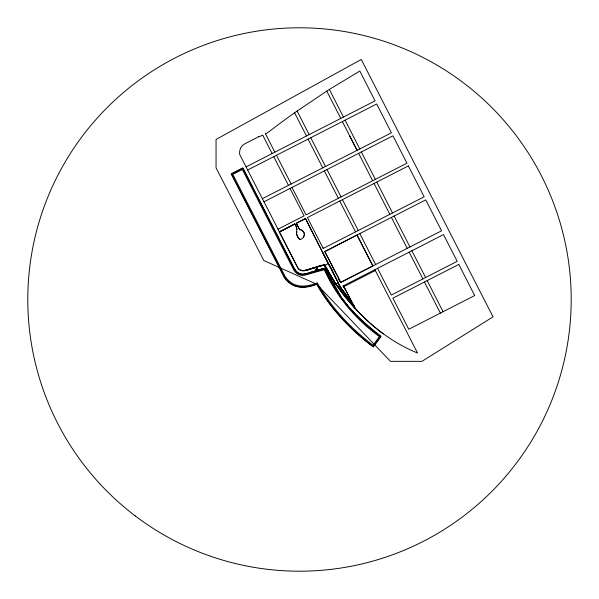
<?xml version="1.0" encoding="UTF-8"?>
<svg xmlns="http://www.w3.org/2000/svg" width="599" height="599" viewBox="0 0 599 599"><rect width="100%" height="100%" fill="white"/><g stroke="black" fill="none" stroke-linecap="round" stroke-linejoin="round"><path stroke-width="0.9" d="M324.246 265.005L325.002 265.312C321.618 264.556 301.035 272.163 323.954 264.938L324.418 265.125A1.969 1.969 0 0 1 324.905 265.671L332.692 279.082L325.302 266.203A1.977 1.977 0 0 0 325.017 265.335L324.276 264.9L336.069 284.772L340.764 287.535L351.448 301.836L354.204 306.456L340.449 287.37L331.389 268.464L328.334 263.635L305.475 218.568L296.423 223.195A45.105 45.105 0 0 0 299.747 229.679C303.349 229.552 305.737 234.261 303.543 237.107A7.151 7.151 0 0 1 300.151 239.54L299.77 239.578A10.715 10.715 0 0 1 296.565 233.325L296.849 229.395A12.309 12.309 0 0 0 294.91 223.951L279.336 231.94L297.613 267.483A6.417 6.417 0 0 0 298.781 269.093C306.621 274.11 316.107 264.93 324.418 264.96L325.002 265.312L328.334 263.635L305.475 218.568L296.423 223.195A44.895 44.895 0 0 0 299.747 229.642L299.747 229.679M328.334 263.635L337.432 281.088L338.008 282.765L336.069 284.046L336.046 284.772C356.682 314.108 384.019 339.356 417.525 353.021L374.892 269.707M296.849 231.776L296.565 233.378A10.76 10.76 0 0 0 299.777 239.645L300.159 239.465M304.374 234.756L303.543 237.047M309.623 272.8L323.295 268.681A2.052 2.052 0 0 1 325.422 269.325L340.21 295.382L336.743 290.358L325.212 269.61A2.029 2.029 0 0 0 323.108 268.973C314.273 270.044 300.93 280.175 294.738 269.213L242.872 167.862L231.154 173.852L284.151 277.187A22.799 22.799 0 0 0 288.92 282.496C296.685 289.227 307.864 287.954 316.684 284.24L390.488 361.354L421.936 361.354L493.022 316.849L361.272 59.458L216.052 139.447L216.052 167.862L263.815 260.513L316.684 284.24C330.685 308.994 350.714 329.937 373.304 347.046L381.024 336.368C365.839 324.403 350.954 311.375 339.858 295.412M322.719 252.471L329.675 266.353L330.086 266.285L329.899 266.944L331.389 268.464L332.677 272.088L340.449 287.37L354.204 306.456M325.025 251.587L357.116 234.965L372.945 265.896L340.606 282.443L338.66 278.632A20.037 20.037 0 0 0 336.675 274.754L324.785 251.513L425.732 199.856L441.56 230.78L340.606 282.443A11.403 11.403 0 0 1 338.66 278.632L338.764 278.43A19.834 19.834 0 0 0 336.795 274.597L324.785 251.513M241.936 168.678L293.675 269.797C295.704 273.825 300.578 276.364 305.011 275.128L323.707 269.827A0.839 0.839 0 0 1 324.441 270.044C336.683 296.64 355.641 319.462 379.384 336.578L373.08 345.301C350.7 328.327 331.045 307.377 317.253 282.818C308.552 286.412 297.426 288.314 289.684 281.56A21.586 21.586 0 0 1 285.161 276.528L232.786 174.384L242.348 169.487M265.499 133.884L265.619 133.824A34.779 34.779 0 0 0 270.052 130.919A799.53 799.53 0 0 1 294.581 112.769L328.289 90.075L359.812 71.034L375.079 100.872L246.054 166.896M316.152 269.333L316.279 269.258A1.318 1.318 0 0 0 317.013 268.936L317.126 268.899A1.512 1.512 0 0 1 316.257 269.288L316.047 269.146A1.992 1.992 0 0 1 317.23 268.854A1.924 1.924 0 0 1 316.122 269.348A1.842 1.842 0 0 0 317.185 268.876A1.909 1.909 0 0 0 316.092 269.153L316.227 269.131M326.949 271.055L327.136 270.943A1.992 1.992 0 0 1 327.638 272.058L327.571 271.961A1.842 1.842 0 0 1 326.979 271.077L327.069 271.19A1.318 1.318 0 0 0 327.518 271.856L327.608 272.013A1.512 1.512 0 0 1 327.039 271.167L326.949 271.055A1.924 1.924 0 0 0 327.631 272.058M327.032 271.175L327.189 271.115A1.363 1.363 0 0 1 327.518 271.849M258.783 136.692L244.572 143.962C240.805 145.857 239.016 150.401 239.682 154.445L298.339 268.771L300.354 270.396L303.349 270.905L324.418 264.96C338.839 291.743 358.906 315.643 383.293 333.898M247.649 170.019L376.674 103.994L391.424 132.813L262.325 198.696M263.927 201.826L392.951 135.801L406.968 163.19L306.022 214.846L292.005 187.457M277.943 229.215L304.075 215.842L290.043 188.46M294.918 223.966L279.336 231.94L294.918 223.966A12.377 12.377 0 0 1 296.849 229.395M375.318 270.538L343.931 286.599L343.19 285.933L443.507 234.591L457.194 261.336L391.282 295.09L377.587 268.322M306.965 269.887L314.917 267.431L303.925 270.778L306.965 269.715M304.794 274.484L323.183 269.265A1.737 1.737 0 0 1 324.875 269.685L324.972 269.79C337.252 296.819 356.802 318.878 380.62 336.421L373.244 346.611C350.714 329.532 330.768 308.59 316.826 283.881C308.036 287.572 296.864 289.003 289.115 282.264A22.5 22.5 0 0 1 284.405 277.023L231.566 173.987L242.737 168.267L294.468 269.363C296.048 273.054 301.409 275.952 304.719 274.2M316.047 269.146L316.197 269.131A1.565 1.565 0 0 1 317.126 268.899M323.55 248.256L322.958 247.949M340.741 296.909L347.345 305.168M324.433 265.005L323.909 264.87M300.548 229.702L301.342 229.926M336.069 284.046L335.313 283.686L332.715 278.79L336.069 284.772L336.069 284.046L355.229 308.455L343.279 285.88M324.321 264.983L325.002 265.312L324.276 264.9M360.501 314.161L361.07 314.55M379.384 336.578L380.118 337.11M302.091 230.353L303.828 232.277L304.344 233.954M348.962 296.984L349.644 297.546M340.494 297.074L344.462 301.589M345.63 289.699L343.145 286.067L345.63 289.699L355.229 308.455M338.008 282.765L340.764 287.535M324.583 264.721L335.934 284.585M294.738 269.213C296.505 272.777 300.803 275.053 304.719 273.953L324.71 268.06L341.58 298.017M262.766 135.232L272.148 153.539M273.75 156.661L288.456 185.361M329.345 89.416L343.474 117.037M359.797 148.956L345.076 120.159M361.339 151.974L375.356 179.371M376.749 182.089L392.547 212.952M394.12 216.029L409.948 246.96M411.895 250.771L425.589 277.524M427.169 280.617L443.08 311.712M326.769 91.055L340.779 118.422M342.373 121.545L357.086 150.334L349.726 135.921M358.629 153.359L372.653 180.756M374.046 183.474L389.837 214.337M391.409 217.422L407.238 248.345M409.184 252.157L422.879 278.909M424.459 282.002L440.377 313.097M297.089 111.01L309.159 134.603M310.754 137.725L325.467 166.477M327.032 169.532L341.048 196.921M342.441 199.647L358.239 230.51M359.812 233.588L375.64 264.511M294.581 112.769L306.463 135.98M308.058 139.103L322.771 167.847M324.336 170.91L338.353 198.306M339.745 201.024L355.544 231.888M357.034 235.205L372.698 265.821M265.477 133.839L274.851 152.153M276.446 155.283L291.144 183.99M324.905 265.671L325.294 266.652M335.2 283.11L335.313 283.686M316.235 269.131A1.363 1.363 0 0 1 317.013 268.929M327.174 271.092A1.565 1.565 0 0 1 327.571 271.961M262.744 135.239A34.779 34.779 0 0 1 258.761 136.699M340.689 282.204A11.284 11.284 0 0 1 338.764 278.43M408.361 165.916L307.414 217.572L323.205 248.435L424.159 196.779L408.361 165.916M458.782 264.436L392.862 298.175L408.773 329.27L474.693 295.539L458.782 264.436M135.172 515.874A271.699 271.699 0 0 0 569.05 333.621A271.699 271.699 0 0 0 194.278 48.998A271.699 271.699 0 0 0 135.172 515.874"/></g></svg>
